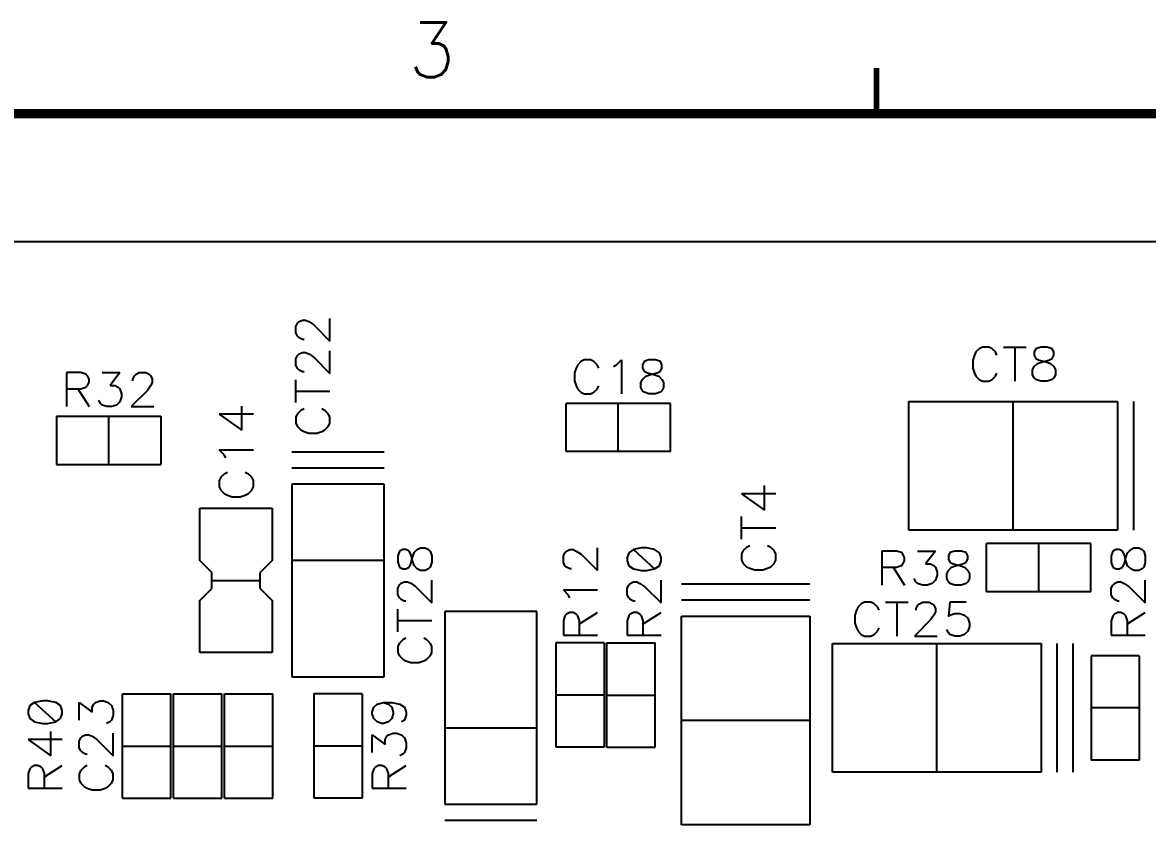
# Model space of a CAD drawing. Extents: x 295 to 953, y 10 to 290.
# Drawn here: x 591.4 to 653.1, y 245.8 to 290 of the extents above; entities that cross this region are included whole.
import ezdxf
from ezdxf.enums import TextEntityAlignment as Align

# ---------------------------------------------------------------- set-up
doc = ezdxf.new("R2010")
doc.units = 0
doc.header["$LTSCALE"] = 5
doc.header["$MEASUREMENT"] = 0
doc.layers.get('0').update_dxf_attribs({"linetype": 'CONTINUOUS', "lineweight": 25})
for name, color, linetype in [('DV-DPO-A6_BSK', 2, 'CONTINUOUS'), ('문자', 4, 'CONTINUOUS'), ('테두리', 3, 'CONTINUOUS')]:
    doc.layers.add(name, color=color, linetype=linetype)
doc.styles.get("Standard").update_dxf_attribs({"font": 'simplex.shx'})

# ---------------------------------------------------------------- blocks, each defined once
blk = doc.blocks.new('C')
at = {"layer": '테두리'}
for points, const_width in [([(161.25, 287.5), (161.25, 285)], 0.3), ([(15, 285), (15, 15), (405, 15), (405, 285), (15, 285)], 0.5)]:
    blk.add_lwpolyline(points, dxfattribs=dict(at, const_width=const_width))
at = {"layer": '문자'}
blk.add_text('3', height=3, dxfattribs=at).set_placement((136.875, 288.5), align=Align.MIDDLE)

msp = doc.modelspace()

# ---------------------------------------------------------------- linework, layer by layer
at = {"layer": 'DV-DPO-A6_BSK', "color": 7}
for p, q in [((529.077, 277.997), (845.877, 277.997)), ((606.398, 273.331), (606.488, 273.51)), ((606.398, 272.979), (606.398, 273.331)), ((606.488, 273.51), (606.577, 273.599)), ((606.577, 273.599), (606.756, 273.683)), ((606.756, 273.683), (606.929, 273.683)), ((606.929, 273.683), (607.108, 273.599)), ((607.108, 273.599), (607.376, 273.42)), ((607.376, 273.42), (608.259, 272.537)), ((608.259, 272.537), (608.259, 273.772)), ((606.488, 272.8), (606.398, 272.979)), ((606.577, 272.711), (606.488, 272.8)), ((606.756, 272.621), (606.577, 272.711)), ((606.845, 272.621), (606.756, 272.621)), ((608.259, 270.766), (608.259, 272.006)), ((643.86, 272.113), (643.681, 271.939)), ((644.033, 272.202), (643.86, 272.113)), ((644.391, 272.202), (644.033, 272.202)), ((644.57, 272.113), (644.391, 272.202)), ((644.749, 271.939), (644.57, 272.113)), ((645.19, 272.202), (646.436, 272.202)), ((645.81, 272.202), (645.81, 270.336)), ((646.967, 272.113), (646.878, 271.939)), ((647.235, 272.202), (646.967, 272.113)), ((647.587, 272.202), (647.235, 272.202)), ((647.856, 272.113), (647.587, 272.202)), ((647.945, 271.939), (647.856, 272.113)), ((606.398, 271.559), (606.488, 271.738)), ((606.398, 271.207), (606.398, 271.559)), ((606.488, 271.738), (606.577, 271.828)), ((606.577, 271.828), (606.756, 271.917)), ((606.756, 271.917), (606.929, 271.917)), ((606.929, 271.917), (607.108, 271.828)), ((607.108, 271.828), (607.376, 271.649)), ((607.376, 271.649), (608.259, 270.766)), ((622.028, 271.414), (621.849, 271.235)), ((622.207, 271.504), (622.028, 271.414)), ((622.559, 271.504), (622.207, 271.504)), ((622.737, 271.414), (622.559, 271.504)), ((622.916, 271.235), (622.737, 271.414)), ((623.984, 271.235), (624.246, 271.504)), ((624.246, 271.504), (624.246, 269.637)), ((625.492, 271.414), (625.403, 271.235)), ((625.755, 271.504), (625.492, 271.414)), ((626.113, 271.504), (625.755, 271.504)), ((626.381, 271.414), (626.113, 271.504)), ((626.465, 271.235), (626.381, 271.414)), ((643.592, 271.761), (643.502, 271.492)), ((643.502, 271.492), (643.502, 271.051)), ((643.681, 271.939), (643.592, 271.761)), ((644.832, 271.761), (644.749, 271.939)), ((646.878, 271.939), (646.878, 271.761)), ((646.878, 271.761), (646.967, 271.582)), ((646.967, 271.582), (647.146, 271.492)), ((647.056, 271.314), (647.325, 271.403)), ((647.146, 271.492), (647.503, 271.403)), ((647.325, 271.403), (647.677, 271.492)), ((647.503, 271.403), (647.766, 271.314)), ((647.677, 271.492), (647.856, 271.582)), ((647.856, 271.582), (647.945, 271.761)), ((647.945, 271.761), (647.945, 271.939)), ((594.619, 270.805), (593.82, 270.805)), ((593.82, 270.805), (593.82, 268.939)), ((594.887, 270.716), (594.619, 270.805)), ((595.775, 270.805), (596.753, 270.805)), ((596.753, 270.805), (596.217, 270.095)), ((597.642, 270.716), (597.815, 270.805)), ((597.815, 270.805), (598.173, 270.805)), ((598.173, 270.805), (598.351, 270.716)), ((606.488, 271.029), (606.398, 271.207)), ((606.577, 270.945), (606.488, 271.029)), ((606.756, 270.855), (606.577, 270.945)), ((606.845, 270.855), (606.756, 270.855)), ((621.76, 271.056), (621.676, 270.794)), ((621.676, 270.794), (621.676, 270.347)), ((621.849, 271.235), (621.76, 271.056)), ((623.006, 271.056), (622.916, 271.235)), ((623.805, 271.146), (623.984, 271.235)), ((625.403, 271.235), (625.403, 271.056)), ((625.403, 271.056), (625.492, 270.883)), ((625.492, 270.883), (625.666, 270.794)), ((625.666, 270.794), (626.023, 270.704)), ((625.844, 270.704), (626.202, 270.794)), ((626.202, 270.794), (626.381, 270.883)), ((626.381, 270.883), (626.465, 271.056)), ((626.465, 271.056), (626.465, 271.235)), ((643.502, 271.051), (643.592, 270.783)), ((643.592, 270.783), (643.681, 270.604)), ((644.749, 270.604), (644.832, 270.783)), ((646.788, 270.961), (646.878, 271.14)), ((646.788, 270.693), (646.788, 270.961)), ((646.878, 271.14), (647.056, 271.314)), ((647.766, 271.314), (647.945, 271.14)), ((647.945, 271.14), (648.034, 270.961)), ((648.034, 270.961), (648.034, 270.693)), ((594.976, 270.626), (594.887, 270.716)), ((595.066, 270.447), (594.976, 270.626)), ((594.976, 270.095), (595.066, 270.274)), ((595.066, 270.274), (595.066, 270.447)), ((597.463, 270.447), (597.552, 270.626)), ((597.463, 270.358), (597.463, 270.447)), ((597.552, 270.626), (597.642, 270.716)), ((598.351, 270.716), (598.441, 270.626)), ((598.441, 270.626), (598.525, 270.447)), ((598.525, 270.274), (598.441, 270.095)), ((598.525, 270.447), (598.525, 270.274)), ((606.398, 269.173), (606.398, 270.414)), ((621.676, 270.347), (621.76, 270.084)), ((625.314, 270.257), (625.403, 270.436)), ((625.314, 269.995), (625.314, 270.257)), ((625.403, 270.436), (625.582, 270.615)), ((625.582, 270.615), (625.844, 270.704)), ((626.023, 270.704), (626.291, 270.615)), ((626.291, 270.615), (626.465, 270.436)), ((626.465, 270.436), (626.554, 270.257)), ((626.554, 270.257), (626.554, 269.995)), ((643.681, 270.604), (643.86, 270.425)), ((643.86, 270.425), (644.033, 270.336)), ((644.033, 270.336), (644.391, 270.336)), ((644.391, 270.336), (644.57, 270.425)), ((644.57, 270.425), (644.749, 270.604)), ((646.878, 270.514), (646.788, 270.693)), ((646.967, 270.425), (646.878, 270.514)), ((647.235, 270.336), (646.967, 270.425)), ((647.587, 270.336), (647.235, 270.336)), ((647.856, 270.425), (647.587, 270.336)), ((647.945, 270.514), (647.856, 270.425)), ((648.034, 270.693), (647.945, 270.514)), ((593.82, 269.917), (594.619, 269.917)), ((594.445, 269.917), (595.066, 268.939)), ((594.619, 269.917), (594.887, 270.006)), ((594.887, 270.006), (594.976, 270.095)), ((596.217, 270.095), (596.485, 270.095)), ((596.485, 270.095), (596.664, 270.006)), ((596.664, 270.006), (596.753, 269.917)), ((596.753, 269.917), (596.843, 269.648)), ((596.843, 269.648), (596.843, 269.475)), ((598.262, 269.827), (597.374, 268.939)), ((598.441, 270.095), (598.262, 269.827)), ((606.398, 269.794), (608.259, 269.794)), ((621.76, 270.084), (621.849, 269.905)), ((621.849, 269.905), (622.028, 269.727)), ((622.028, 269.727), (622.207, 269.637)), ((622.207, 269.637), (622.559, 269.637)), ((622.559, 269.637), (622.737, 269.727)), ((622.737, 269.727), (622.916, 269.905)), ((622.916, 269.905), (623.006, 270.084)), ((625.403, 269.816), (625.314, 269.995)), ((625.492, 269.727), (625.403, 269.816)), ((625.755, 269.637), (625.492, 269.727)), ((626.113, 269.637), (625.755, 269.637)), ((626.381, 269.727), (626.113, 269.637)), ((626.465, 269.816), (626.381, 269.727)), ((626.554, 269.995), (626.465, 269.816)), ((595.686, 269.117), (595.597, 269.296)), ((595.775, 269.028), (595.686, 269.117)), ((596.044, 268.939), (595.775, 269.028)), ((596.306, 268.939), (596.044, 268.939)), ((596.574, 269.028), (596.306, 268.939)), ((596.753, 269.207), (596.574, 269.028)), ((596.843, 269.475), (596.753, 269.207)), ((597.374, 268.939), (598.614, 268.939)), ((603.442, 267.642), (603.442, 268.972)), ((626.928, 269.117), (621.212, 269.117)), ((621.212, 266.474), (621.212, 269.117)), ((624.067, 266.474), (624.067, 269.117)), ((626.928, 266.474), (626.928, 269.117)), ((640.004, 262.177), (640.004, 269.218)), ((640.004, 269.218), (651.443, 269.218)), ((645.721, 262.177), (645.721, 269.218)), ((651.443, 269.218), (651.443, 262.177)), ((652.326, 262.177), (652.326, 269.218)), ((593.272, 268.419), (598.988, 268.419)), ((593.272, 268.419), (593.272, 265.776)), ((596.127, 268.419), (596.127, 265.776)), ((598.988, 268.419), (598.988, 265.776)), ((604.068, 268.531), (602.202, 268.531)), ((602.202, 268.531), (603.442, 267.642)), ((606.488, 268.553), (606.398, 268.38)), ((606.398, 268.38), (606.398, 268.022)), ((606.666, 268.732), (606.488, 268.553)), ((606.845, 268.821), (606.666, 268.732)), ((607.991, 268.732), (607.817, 268.821)), ((608.17, 268.553), (607.991, 268.732)), ((608.259, 268.38), (608.17, 268.553)), ((608.259, 268.022), (608.259, 268.38)), ((606.398, 268.022), (606.488, 267.849)), ((606.488, 267.849), (606.666, 267.67)), ((606.666, 267.67), (606.845, 267.581)), ((607.817, 267.581), (607.991, 267.67)), ((607.991, 267.67), (608.17, 267.849)), ((608.17, 267.849), (608.259, 268.022)), ((606.845, 267.581), (607.108, 267.491)), ((607.108, 267.491), (607.549, 267.491)), ((607.549, 267.491), (607.817, 267.581)), ((602.47, 266.307), (602.202, 266.575)), ((602.202, 266.575), (604.068, 266.575)), ((611.232, 266.452), (606.175, 266.452)), ((626.928, 266.474), (621.212, 266.474)), ((602.554, 266.133), (602.47, 266.307)), ((593.272, 265.776), (598.988, 265.776)), ((602.47, 265.245), (602.291, 265.066)), ((602.643, 265.334), (602.47, 265.245)), ((603.8, 265.245), (603.621, 265.334)), ((603.979, 265.066), (603.8, 265.245)), ((611.232, 265.575), (606.175, 265.575)), ((602.291, 265.066), (602.202, 264.887)), ((602.202, 264.887), (602.202, 264.535)), ((604.068, 264.887), (603.979, 265.066)), ((604.068, 264.535), (604.068, 264.887)), ((611.232, 264.692), (606.175, 264.692)), ((606.175, 264.692), (606.175, 260.953)), ((611.232, 260.953), (611.232, 264.692)), ((632.081, 263.272), (632.081, 264.608)), ((602.202, 264.535), (602.291, 264.356)), ((602.291, 264.356), (602.47, 264.178)), ((602.47, 264.178), (602.643, 264.088)), ((602.643, 264.088), (602.911, 263.999)), ((602.911, 263.999), (603.353, 263.999)), ((603.353, 263.999), (603.621, 264.088)), ((603.621, 264.088), (603.8, 264.178)), ((603.8, 264.178), (603.979, 264.356)), ((603.979, 264.356), (604.068, 264.535)), ((632.701, 264.161), (630.834, 264.161)), ((630.834, 264.161), (632.081, 263.272)), ((601.134, 260.512), (601.134, 263.373)), ((601.134, 263.373), (605.096, 263.373)), ((605.096, 263.373), (605.096, 260.512)), ((630.834, 261.674), (630.834, 262.92)), ((630.834, 262.295), (632.701, 262.295)), ((651.443, 262.177), (640.004, 262.177)), ((606.175, 260.953), (606.175, 259.964)), ((611.232, 259.964), (611.232, 260.953)), ((612.076, 261.026), (611.986, 260.758)), ((612.254, 261.11), (612.076, 261.026)), ((612.433, 261.11), (612.254, 261.11)), ((612.606, 261.026), (612.433, 261.11)), ((612.696, 260.847), (612.606, 261.026)), ((612.785, 260.668), (612.875, 260.937)), ((612.875, 260.937), (613.048, 261.11)), ((613.048, 261.11), (613.227, 261.199)), ((613.227, 261.199), (613.495, 261.199)), ((613.495, 261.199), (613.668, 261.11)), ((613.668, 261.11), (613.758, 261.026)), ((613.758, 261.026), (613.847, 260.758)), ((621.061, 260.758), (621.15, 260.931)), ((621.15, 260.931), (621.24, 261.02)), ((621.24, 261.02), (621.413, 261.11)), ((621.413, 261.11), (621.592, 261.11)), ((621.592, 261.11), (621.771, 261.02)), ((621.771, 261.02), (622.039, 260.847)), ((622.927, 259.959), (622.927, 261.199)), ((624.643, 260.931), (624.554, 260.668)), ((624.906, 261.11), (624.643, 260.931)), ((625.353, 261.199), (624.906, 261.11)), ((624.906, 261.11), (626.062, 260.048)), ((625.621, 261.199), (625.353, 261.199)), ((626.062, 261.11), (625.621, 261.199)), ((626.331, 260.931), (626.062, 261.11)), ((626.42, 260.668), (626.331, 260.931)), ((630.924, 261.054), (630.834, 260.875)), ((630.834, 260.875), (630.834, 260.518)), ((631.103, 261.227), (630.924, 261.054)), ((631.282, 261.317), (631.103, 261.227)), ((632.438, 261.227), (632.259, 261.317)), ((632.617, 261.054), (632.438, 261.227)), ((632.701, 260.875), (632.617, 261.054)), ((632.701, 260.518), (632.701, 260.875)), ((639.323, 261.026), (638.524, 261.026)), ((638.524, 261.026), (638.524, 259.16)), ((639.591, 260.937), (639.323, 261.026)), ((639.68, 260.847), (639.591, 260.937)), ((640.479, 261.026), (641.457, 261.026)), ((641.457, 261.026), (640.921, 260.316)), ((642.256, 260.937), (642.167, 260.758)), ((642.519, 261.026), (642.256, 260.937)), ((642.877, 261.026), (642.519, 261.026)), ((643.145, 260.937), (642.877, 261.026)), ((643.229, 260.758), (643.145, 260.937)), ((649.979, 261.434), (644.262, 261.434)), ((644.262, 258.791), (644.262, 261.434)), ((647.118, 258.791), (647.118, 261.434)), ((649.979, 258.791), (649.979, 261.434)), ((651.186, 261.02), (651.097, 260.758)), ((651.365, 261.11), (651.186, 261.02)), ((651.538, 261.11), (651.365, 261.11)), ((651.717, 261.02), (651.538, 261.11)), ((651.806, 260.847), (651.717, 261.02)), ((651.896, 260.668), (651.985, 260.931)), ((651.985, 260.931), (652.164, 261.11)), ((652.164, 261.11), (652.337, 261.199)), ((652.337, 261.199), (652.605, 261.199)), ((652.605, 261.199), (652.784, 261.11)), ((652.784, 261.11), (652.874, 261.02)), ((652.874, 261.02), (652.963, 260.758)), ((601.794, 259.853), (601.134, 260.512)), ((605.096, 260.512), (604.437, 259.853)), ((611.232, 260.512), (606.175, 260.512)), ((611.986, 260.758), (611.986, 260.406)), ((611.986, 260.406), (612.076, 260.138)), ((612.606, 260.138), (612.696, 260.316)), ((612.785, 260.495), (612.696, 260.847)), ((612.696, 260.316), (612.785, 260.668)), ((612.875, 260.227), (612.785, 260.495)), ((613.847, 260.406), (613.758, 260.138)), ((613.847, 260.758), (613.847, 260.406)), ((621.061, 260.4), (621.061, 260.758)), ((621.15, 260.221), (621.061, 260.4)), ((622.039, 260.847), (622.927, 259.959)), ((624.554, 260.668), (624.554, 260.49)), ((624.554, 260.49), (624.643, 260.221)), ((626.331, 260.221), (626.42, 260.49)), ((626.42, 260.49), (626.42, 260.668)), ((630.834, 260.518), (630.924, 260.339)), ((630.924, 260.339), (631.103, 260.16)), ((632.438, 260.16), (632.617, 260.339)), ((632.617, 260.339), (632.701, 260.518)), ((639.591, 260.227), (639.68, 260.316)), ((639.77, 260.668), (639.68, 260.847)), ((639.68, 260.316), (639.77, 260.495)), ((639.77, 260.495), (639.77, 260.668)), ((640.921, 260.316), (641.189, 260.316)), ((641.189, 260.316), (641.368, 260.227)), ((642.167, 260.758), (642.167, 260.579)), ((642.167, 260.579), (642.256, 260.406)), ((642.256, 260.406), (642.43, 260.316)), ((642.43, 260.316), (642.787, 260.227)), ((642.608, 260.227), (642.966, 260.316)), ((642.966, 260.316), (643.145, 260.406)), ((643.145, 260.406), (643.229, 260.579)), ((643.229, 260.579), (643.229, 260.758)), ((651.097, 260.758), (651.097, 260.4)), ((651.097, 260.4), (651.186, 260.132)), ((651.717, 260.132), (651.806, 260.311)), ((651.896, 260.49), (651.806, 260.847)), ((651.806, 260.311), (651.896, 260.668)), ((651.985, 260.221), (651.896, 260.49)), ((652.963, 260.4), (652.874, 260.132)), ((652.963, 260.758), (652.963, 260.4)), ((601.794, 258.975), (601.794, 259.853)), ((604.437, 258.975), (604.437, 259.853)), ((606.175, 259.964), (606.175, 258.752)), ((611.232, 258.752), (611.232, 259.964)), ((612.076, 260.138), (612.254, 260.048)), ((612.254, 260.048), (612.433, 260.048)), ((612.433, 260.048), (612.606, 260.138)), ((613.048, 260.048), (612.875, 260.227)), ((613.227, 259.964), (613.048, 260.048)), ((613.495, 259.964), (613.227, 259.964)), ((613.668, 260.048), (613.495, 259.964)), ((613.758, 260.138), (613.668, 260.048)), ((621.24, 260.132), (621.15, 260.221)), ((621.413, 260.048), (621.24, 260.132)), ((621.503, 260.048), (621.413, 260.048)), ((624.643, 260.221), (624.906, 260.048)), ((624.906, 260.048), (625.353, 259.959)), ((625.353, 259.959), (625.621, 259.959)), ((625.621, 259.959), (626.062, 260.048)), ((626.062, 260.048), (626.331, 260.221)), ((631.103, 260.16), (631.282, 260.076)), ((631.282, 260.076), (631.55, 259.987)), ((631.55, 259.987), (631.991, 259.987)), ((631.991, 259.987), (632.259, 260.076)), ((632.259, 260.076), (632.438, 260.16)), ((638.524, 260.138), (639.323, 260.138)), ((639.149, 260.138), (639.77, 259.16)), ((639.323, 260.138), (639.591, 260.227)), ((641.368, 260.227), (641.457, 260.138)), ((641.457, 260.138), (641.547, 259.869)), ((641.547, 259.696), (641.457, 259.428)), ((641.547, 259.869), (641.547, 259.696)), ((642.078, 259.78), (642.167, 259.959)), ((642.078, 259.517), (642.078, 259.78)), ((642.167, 259.959), (642.346, 260.138)), ((642.346, 260.138), (642.608, 260.227)), ((642.787, 260.227), (643.055, 260.138)), ((643.055, 260.138), (643.229, 259.959)), ((643.229, 259.959), (643.318, 259.78)), ((643.318, 259.78), (643.318, 259.517)), ((651.186, 260.132), (651.365, 260.048)), ((651.365, 260.048), (651.538, 260.048)), ((651.538, 260.048), (651.717, 260.132)), ((652.164, 260.048), (651.985, 260.221)), ((652.337, 259.959), (652.164, 260.048)), ((652.605, 259.959), (652.337, 259.959)), ((652.784, 260.048), (652.605, 259.959)), ((652.874, 260.132), (652.784, 260.048)), ((601.794, 259.411), (604.437, 259.411)), ((611.986, 258.986), (612.076, 259.165)), ((612.076, 259.165), (612.165, 259.255)), ((612.165, 259.255), (612.344, 259.344)), ((612.344, 259.344), (612.517, 259.344)), ((612.517, 259.344), (612.696, 259.255)), ((612.696, 259.255), (612.964, 259.076)), ((612.964, 259.076), (613.847, 258.193)), ((613.847, 258.193), (613.847, 259.433)), ((624.554, 258.981), (624.643, 259.16)), ((624.643, 259.16), (624.732, 259.249)), ((624.732, 259.249), (624.906, 259.333)), ((624.906, 259.333), (625.084, 259.333)), ((625.084, 259.333), (625.263, 259.249)), ((625.263, 259.249), (625.531, 259.07)), ((625.531, 259.07), (626.42, 258.182)), ((626.42, 258.182), (626.42, 259.422)), ((634.573, 259.21), (627.538, 259.21)), ((640.39, 259.338), (640.301, 259.517)), ((640.479, 259.249), (640.39, 259.338)), ((640.748, 259.16), (640.479, 259.249)), ((641.01, 259.16), (640.748, 259.16)), ((641.278, 259.249), (641.01, 259.16)), ((641.457, 259.428), (641.278, 259.249)), ((642.167, 259.338), (642.078, 259.517)), ((642.256, 259.249), (642.167, 259.338)), ((642.519, 259.16), (642.256, 259.249)), ((642.877, 259.16), (642.519, 259.16)), ((643.145, 259.249), (642.877, 259.16)), ((643.229, 259.338), (643.145, 259.249)), ((643.318, 259.517), (643.229, 259.338)), ((651.097, 258.981), (651.186, 259.16)), ((651.186, 259.16), (651.275, 259.249)), ((651.275, 259.249), (651.449, 259.333)), ((651.449, 259.333), (651.627, 259.333)), ((651.627, 259.333), (651.806, 259.249)), ((651.806, 259.249), (652.074, 259.07)), ((652.074, 259.07), (652.963, 258.182)), ((652.963, 258.182), (652.963, 259.422)), ((601.134, 258.31), (601.794, 258.975)), ((604.437, 258.975), (605.096, 258.31)), ((606.175, 258.752), (606.175, 258.092)), ((611.232, 258.092), (611.232, 258.752)), ((611.986, 258.634), (611.986, 258.986)), ((612.076, 258.456), (611.986, 258.634)), ((612.165, 258.372), (612.076, 258.456)), ((621.329, 258.623), (621.061, 258.891)), ((621.061, 258.891), (622.927, 258.891)), ((621.413, 258.45), (621.329, 258.623)), ((624.554, 258.623), (624.554, 258.981)), ((624.643, 258.45), (624.554, 258.623)), ((624.732, 258.361), (624.643, 258.45)), ((649.979, 258.791), (644.262, 258.791)), ((651.097, 258.623), (651.097, 258.981)), ((651.186, 258.45), (651.097, 258.623)), ((651.275, 258.361), (651.186, 258.45)), ((601.134, 255.455), (601.134, 258.31)), ((605.096, 258.31), (605.096, 255.455)), ((606.175, 258.092), (606.175, 254.13)), ((611.232, 254.13), (611.232, 258.092)), ((611.986, 256.6), (611.986, 257.841)), ((612.344, 258.282), (612.165, 258.372)), ((612.433, 258.282), (612.344, 258.282)), ((624.906, 258.271), (624.732, 258.361)), ((624.995, 258.271), (624.906, 258.271)), ((634.573, 258.327), (627.538, 258.327)), ((637.127, 257.779), (637.037, 257.517)), ((637.216, 257.958), (637.127, 257.779)), ((637.395, 258.131), (637.216, 257.958)), ((637.568, 258.221), (637.395, 258.131)), ((637.926, 258.221), (637.568, 258.221)), ((638.099, 258.131), (637.926, 258.221)), ((638.278, 257.958), (638.099, 258.131)), ((638.367, 257.779), (638.278, 257.958)), ((638.719, 258.221), (639.96, 258.221)), ((639.339, 258.221), (639.339, 256.366)), ((640.401, 257.869), (640.491, 258.048)), ((640.401, 257.779), (640.401, 257.869)), ((640.491, 258.048), (640.58, 258.131)), ((640.58, 258.131), (640.753, 258.221)), ((640.753, 258.221), (641.111, 258.221)), ((641.111, 258.221), (641.284, 258.131)), ((641.284, 258.131), (641.373, 258.048)), ((641.373, 258.048), (641.463, 257.869)), ((641.463, 257.869), (641.463, 257.69)), ((642.256, 258.221), (642.173, 257.427)), ((643.145, 258.221), (642.256, 258.221)), ((651.449, 258.271), (651.275, 258.361)), ((651.538, 258.271), (651.449, 258.271)), ((611.986, 257.221), (613.847, 257.221)), ((619.614, 257.707), (614.557, 257.707)), ((614.557, 257.707), (614.557, 253.745)), ((619.614, 253.745), (619.614, 257.707)), ((621.15, 257.472), (621.061, 257.204)), ((621.061, 257.204), (621.061, 256.405)), ((621.24, 257.561), (621.15, 257.472)), ((621.413, 257.651), (621.24, 257.561)), ((621.592, 257.651), (621.413, 257.651)), ((621.771, 257.561), (621.592, 257.651)), ((621.86, 257.472), (621.771, 257.561)), ((621.95, 257.204), (621.86, 257.472)), ((621.95, 257.025), (622.927, 257.651)), ((621.95, 256.405), (621.95, 257.204)), ((624.643, 257.472), (624.554, 257.204)), ((624.554, 257.204), (624.554, 256.405)), ((624.732, 257.561), (624.643, 257.472)), ((624.906, 257.651), (624.732, 257.561)), ((625.084, 257.651), (624.906, 257.651)), ((625.263, 257.561), (625.084, 257.651)), ((625.353, 257.472), (625.263, 257.561)), ((625.442, 257.204), (625.353, 257.472)), ((625.442, 257.025), (626.42, 257.651)), ((625.442, 256.405), (625.442, 257.204)), ((627.538, 246.011), (627.538, 257.45)), ((627.538, 257.45), (634.573, 257.45)), ((634.573, 257.45), (634.573, 246.011)), ((637.037, 257.517), (637.037, 257.075)), ((641.195, 257.249), (640.312, 256.366)), ((641.373, 257.517), (641.195, 257.249)), ((641.463, 257.69), (641.373, 257.517)), ((642.173, 257.427), (642.256, 257.517)), ((642.256, 257.517), (642.525, 257.601)), ((642.525, 257.601), (642.787, 257.601)), ((642.787, 257.601), (643.055, 257.517)), ((643.055, 257.517), (643.234, 257.338)), ((643.234, 257.338), (643.318, 257.075)), ((651.186, 257.472), (651.097, 257.204)), ((651.097, 257.204), (651.097, 256.405)), ((651.275, 257.561), (651.186, 257.472)), ((651.449, 257.651), (651.275, 257.561)), ((651.627, 257.651), (651.449, 257.651)), ((651.806, 257.561), (651.627, 257.651)), ((651.896, 257.472), (651.806, 257.561)), ((651.985, 257.204), (651.896, 257.472)), ((651.985, 257.025), (652.963, 257.651)), ((651.985, 256.405), (651.985, 257.204)), ((637.037, 257.075), (637.127, 256.807)), ((637.127, 256.807), (637.216, 256.628)), ((637.216, 256.628), (637.395, 256.455)), ((638.099, 256.455), (638.278, 256.628)), ((638.278, 256.628), (638.367, 256.807)), ((642.173, 256.544), (642.083, 256.718)), ((642.256, 256.455), (642.173, 256.544)), ((643.234, 256.628), (643.055, 256.455)), ((643.318, 256.896), (643.234, 256.628)), ((643.318, 257.075), (643.318, 256.896)), ((612.076, 255.98), (611.986, 255.807)), ((612.254, 256.159), (612.076, 255.98)), ((612.433, 256.248), (612.254, 256.159)), ((613.579, 256.159), (613.405, 256.248)), ((613.758, 255.98), (613.579, 256.159)), ((613.847, 255.807), (613.758, 255.98)), ((620.653, 255.986), (620.653, 250.264)), ((623.296, 255.986), (620.653, 255.986)), ((621.061, 256.405), (622.927, 256.405)), ((623.296, 255.986), (623.296, 250.264)), ((623.447, 250.264), (623.447, 255.986)), ((623.447, 255.986), (626.09, 255.986)), ((624.554, 256.405), (626.42, 256.405)), ((626.09, 250.264), (626.09, 255.986)), ((635.813, 248.906), (635.813, 255.947)), ((635.813, 255.947), (647.252, 255.947)), ((637.395, 256.455), (637.568, 256.366)), ((637.568, 256.366), (637.926, 256.366)), ((637.926, 256.366), (638.099, 256.455)), ((640.312, 256.366), (641.552, 256.366)), ((641.53, 248.906), (641.53, 255.947)), ((642.525, 256.366), (642.256, 256.455)), ((642.787, 256.366), (642.525, 256.366)), ((643.055, 256.455), (642.787, 256.366)), ((647.252, 255.947), (647.252, 248.906)), ((648.135, 248.906), (648.135, 255.947)), ((649.012, 248.906), (649.012, 255.947)), ((651.097, 256.405), (652.963, 256.405)), ((605.096, 255.455), (601.134, 255.455)), ((611.986, 255.807), (611.986, 255.449)), ((611.986, 255.449), (612.076, 255.276)), ((613.758, 255.276), (613.847, 255.449)), ((613.847, 255.449), (613.847, 255.807)), ((612.076, 255.276), (612.254, 255.097)), ((612.254, 255.097), (612.433, 255.008)), ((612.433, 255.008), (612.696, 254.918)), ((612.696, 254.918), (613.137, 254.918)), ((613.137, 254.918), (613.405, 255.008)), ((613.405, 255.008), (613.579, 255.097)), ((613.579, 255.097), (613.758, 255.276)), ((649.99, 255.287), (649.99, 249.565)), ((652.633, 255.287), (649.99, 255.287)), ((652.633, 255.287), (652.633, 249.565)), ((606.175, 254.13), (611.232, 254.13)), ((614.557, 253.745), (614.557, 253.085)), ((619.614, 253.085), (619.614, 253.745)), ((596.904, 247.47), (596.904, 253.192)), ((596.904, 253.192), (599.547, 253.192)), ((599.547, 247.47), (599.547, 253.192)), ((599.698, 247.47), (599.698, 253.192)), ((599.698, 253.192), (602.341, 253.192)), ((602.341, 247.47), (602.341, 253.192)), ((602.492, 247.47), (602.492, 253.192)), ((602.492, 253.192), (605.135, 253.192)), ((605.135, 247.47), (605.135, 253.192)), ((607.382, 253.192), (607.382, 247.47)), ((610.025, 253.192), (607.382, 253.192)), ((610.025, 253.192), (610.025, 247.47)), ((614.557, 253.085), (614.557, 251.878)), ((619.614, 251.878), (619.614, 253.085)), ((623.296, 253.125), (620.653, 253.125)), ((623.447, 253.125), (626.09, 253.125)), ((591.813, 252.549), (591.724, 252.286)), ((591.724, 252.286), (591.724, 252.108)), ((592.076, 252.728), (591.813, 252.549)), ((592.523, 252.817), (592.076, 252.728)), ((592.076, 252.728), (593.233, 251.666)), ((592.791, 252.817), (592.523, 252.817)), ((593.233, 252.728), (592.791, 252.817)), ((593.501, 252.549), (593.233, 252.728)), ((593.59, 252.286), (593.501, 252.549)), ((593.59, 252.108), (593.59, 252.286)), ((594.518, 251.75), (594.518, 252.728)), ((594.518, 252.728), (595.228, 252.197)), ((595.228, 252.465), (595.317, 252.638)), ((595.228, 252.197), (595.228, 252.465)), ((595.317, 252.638), (595.407, 252.728)), ((595.407, 252.728), (595.669, 252.817)), ((595.669, 252.817), (595.848, 252.817)), ((595.848, 252.817), (596.116, 252.728)), ((596.116, 252.728), (596.295, 252.549)), ((596.295, 252.549), (596.384, 252.286)), ((596.384, 252.286), (596.384, 252.018)), ((610.584, 252.197), (610.673, 252.465)), ((610.673, 252.465), (610.852, 252.638)), ((610.852, 252.638), (611.204, 252.728)), ((611.204, 252.728), (611.472, 252.638)), ((611.204, 252.728), (611.651, 252.728)), ((611.472, 252.638), (611.651, 252.465)), ((611.651, 252.728), (612.092, 252.638)), ((611.651, 252.465), (611.735, 252.197)), ((612.092, 252.638), (612.361, 252.465)), ((612.361, 252.465), (612.45, 252.197)), ((652.633, 252.426), (649.99, 252.426)), ((591.724, 252.108), (591.813, 251.839)), ((591.813, 251.839), (592.076, 251.666)), ((592.076, 251.666), (592.523, 251.577)), ((592.791, 251.577), (593.233, 251.666)), ((593.233, 251.666), (593.501, 251.839)), ((593.501, 251.839), (593.59, 252.108)), ((596.206, 251.666), (596.027, 251.577)), ((596.295, 251.75), (596.206, 251.666)), ((596.384, 252.018), (596.295, 251.75)), ((610.584, 252.108), (610.584, 252.197)), ((610.673, 251.839), (610.584, 252.108)), ((610.852, 251.666), (610.673, 251.839)), ((611.114, 251.577), (610.852, 251.666)), ((611.472, 251.666), (611.204, 251.577)), ((611.651, 251.839), (611.472, 251.666)), ((611.735, 252.108), (611.651, 251.839)), ((611.735, 252.197), (611.735, 252.108)), ((612.361, 251.75), (612.182, 251.666)), ((612.45, 252.018), (612.361, 251.75)), ((612.45, 252.197), (612.45, 252.018)), ((614.557, 251.878), (614.557, 250.889)), ((619.614, 250.889), (619.614, 251.878)), ((634.573, 251.728), (627.538, 251.728)), ((592.523, 251.577), (592.791, 251.577)), ((592.965, 249.8), (592.965, 251.13)), ((596.384, 249.8), (596.384, 251.04)), ((611.204, 251.577), (611.114, 251.577)), ((611.472, 250.951), (611.735, 251.04)), ((611.735, 251.04), (611.913, 251.04)), ((611.913, 251.04), (612.182, 250.951)), ((614.557, 251.325), (619.614, 251.325)), ((593.59, 250.688), (591.724, 250.688)), ((591.724, 250.688), (592.965, 249.8)), ((594.518, 250.599), (594.607, 250.778)), ((594.518, 250.241), (594.518, 250.599)), ((594.607, 250.778), (594.697, 250.867)), ((594.697, 250.867), (594.87, 250.951)), ((594.87, 250.951), (595.049, 250.951)), ((595.049, 250.951), (595.228, 250.867)), ((595.228, 250.867), (595.496, 250.688)), ((595.496, 250.688), (596.384, 249.8)), ((610.584, 249.979), (610.584, 250.951)), ((610.584, 250.951), (611.293, 250.42)), ((611.293, 250.688), (611.383, 250.867)), ((611.293, 250.42), (611.293, 250.688)), ((611.383, 250.867), (611.472, 250.951)), ((612.182, 250.951), (612.361, 250.778)), ((612.361, 250.778), (612.45, 250.509)), ((612.45, 250.509), (612.45, 250.241)), ((614.557, 250.889), (614.557, 247.145)), ((619.614, 247.145), (619.614, 250.889)), ((594.607, 250.068), (594.518, 250.241)), ((594.697, 249.979), (594.607, 250.068)), ((594.87, 249.889), (594.697, 249.979)), ((594.96, 249.889), (594.87, 249.889)), ((596.904, 250.331), (599.547, 250.331)), ((599.698, 250.331), (602.341, 250.331)), ((602.492, 250.331), (605.135, 250.331)), ((610.025, 250.331), (607.382, 250.331)), ((612.271, 249.889), (612.092, 249.8)), ((612.361, 249.979), (612.271, 249.889)), ((612.45, 250.241), (612.361, 249.979)), ((623.296, 250.264), (620.653, 250.264)), ((623.447, 250.264), (626.09, 250.264)), ((591.903, 249.179), (591.813, 249.09)), ((592.076, 249.269), (591.903, 249.179)), ((592.255, 249.269), (592.076, 249.269)), ((592.434, 249.179), (592.255, 249.269)), ((592.523, 249.09), (592.434, 249.179)), ((592.613, 248.643), (593.59, 249.269)), ((594.786, 249.179), (594.607, 249.001)), ((594.96, 249.269), (594.786, 249.179)), ((596.116, 249.179), (595.937, 249.269)), ((596.295, 249.001), (596.116, 249.179)), ((610.762, 249.179), (610.673, 249.09)), ((610.936, 249.269), (610.762, 249.179)), ((611.114, 249.269), (610.936, 249.269)), ((611.293, 249.179), (611.114, 249.269)), ((611.383, 249.09), (611.293, 249.179)), ((611.472, 248.643), (612.45, 249.269)), ((652.633, 249.565), (649.99, 249.565)), ((591.813, 249.09), (591.724, 248.822)), ((591.724, 248.822), (591.724, 248.023)), ((592.613, 248.822), (592.523, 249.09)), ((592.613, 248.023), (592.613, 248.822)), ((594.607, 249.001), (594.518, 248.822)), ((594.518, 248.822), (594.518, 248.47)), ((596.384, 248.822), (596.295, 249.001)), ((596.384, 248.47), (596.384, 248.822)), ((610.673, 249.09), (610.584, 248.822)), ((610.584, 248.822), (610.584, 248.023)), ((611.472, 248.822), (611.383, 249.09)), ((611.472, 248.023), (611.472, 248.822)), ((647.252, 248.906), (635.813, 248.906)), ((591.724, 248.023), (593.59, 248.023)), ((594.518, 248.47), (594.607, 248.291)), ((594.607, 248.291), (594.786, 248.112)), ((594.786, 248.112), (594.96, 248.023)), ((594.96, 248.023), (595.228, 247.933)), ((595.228, 247.933), (595.669, 247.933)), ((595.669, 247.933), (595.937, 248.023)), ((595.937, 248.023), (596.116, 248.112)), ((596.116, 248.112), (596.295, 248.291)), ((596.295, 248.291), (596.384, 248.47)), ((610.584, 248.023), (612.45, 248.023)), ((596.904, 247.47), (599.547, 247.47)), ((599.698, 247.47), (602.341, 247.47)), ((602.492, 247.47), (605.135, 247.47)), ((610.025, 247.47), (607.382, 247.47)), ((614.557, 247.145), (619.614, 247.145)), ((614.557, 246.268), (619.614, 246.268)), ((634.573, 246.011), (627.538, 246.011))]:
    msp.add_line(p, q, dxfattribs=at)

# ---------------------------------------------------------------- block references
msp.add_blockref('C', (476.978, 0))

doc.saveas('drawing.dxf')
